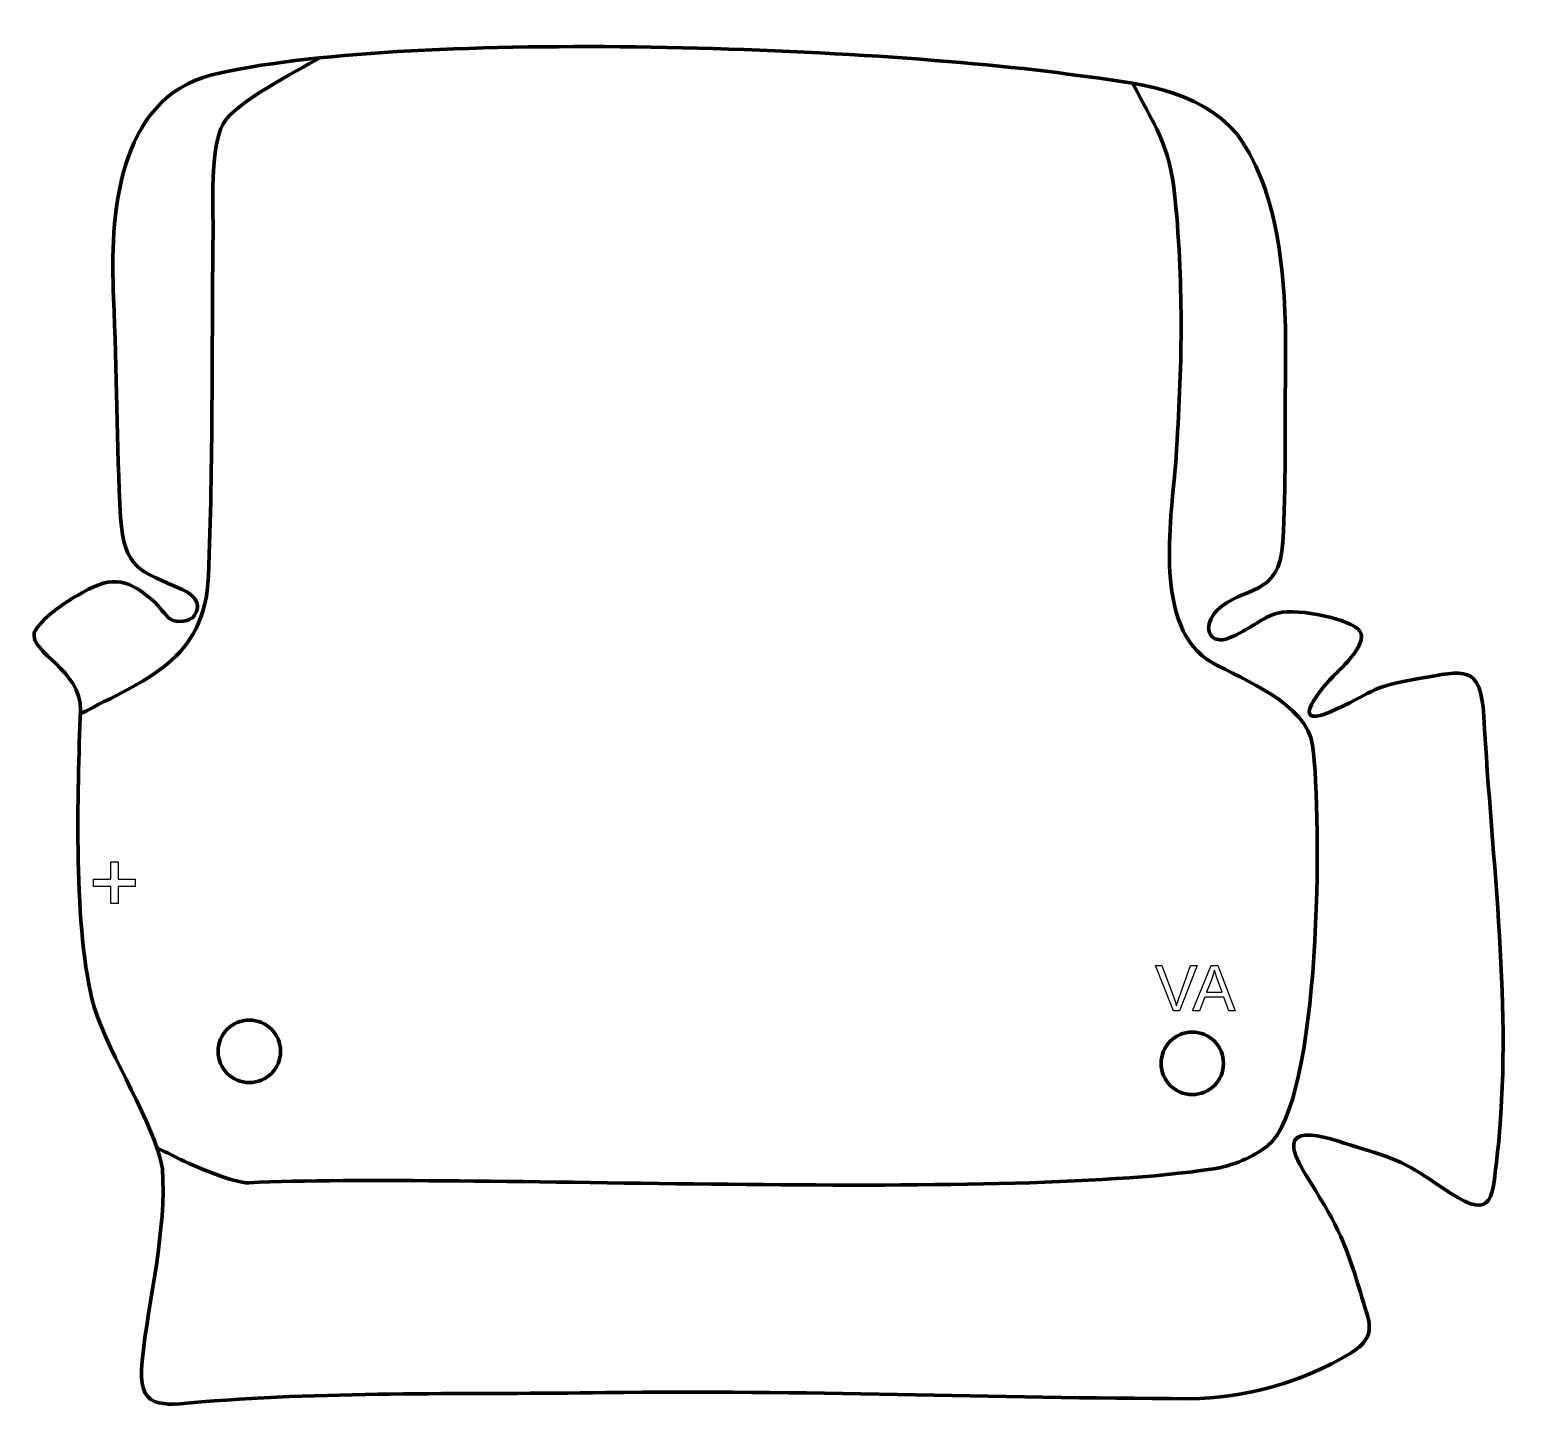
# Model space of a CAD drawing. Header units: millimetres. Extents: x 979 to 1573, y 90 to 643.
import ezdxf

# ---------------------------------------------------------------- set-up
doc = ezdxf.new("R2010")
doc.units = ezdxf.units.MM
doc.header["$MEASUREMENT"] = 0
doc.layers.add('layer 2', color=7, linetype='Continuous')
doc.layers.add('layer 3', color=7, linetype='Continuous')

msp = doc.modelspace()

# ---------------------------------------------------------------- linework, layer by layer
at = {"layer": 'layer 2', "color": 142, "lineweight": 200}
for centre in [(1066.5706, 233.6483), (1443.9994, 228.82)]:
    msp.add_ellipse(centre, major_axis=(0, 12.5), ratio=1, dxfattribs=at)
at = {"layer": 'layer 2', "color": 142, "lineweight": 158}
for points, knots in [([(1094.7667, 631.3844), (1085.5706, 626.0547), (1060.3844, 613.4017), (1055.9278, 604.7584), (1055.9278, 604.7584), (1050.8708, 594.951), (1052.1309, 572.0758), (1052.0552, 560.5842), (1052.0552, 560.5842), (1051.5225, 515.1997), (1052.0303, 469.3039), (1050.2227, 424.047), (1050.2227, 424.047), (1048.8589, 389.9), (1024.7749, 382.4995), (998.9133, 368.7001)], [0, 0, 0, 0, 0.2, 0.2, 0.2, 0.2, 0.4, 0.4, 0.4, 0.4, 0.6, 0.6, 0.6, 0.6, 1, 1, 1, 1]), ([(1420.1047, 621.2262), (1430.8512, 600.9688), (1435.3901, 595.1529), (1437.4863, 571.494), (1437.4863, 571.494), (1440.6734, 534.4741), (1439.7943, 504.8573), (1437.2608, 467.979), (1437.2608, 467.979), (1435.3654, 445.684), (1428.4997, 402.7778), (1451.6902, 389.4351), (1451.6902, 389.4351), (1464.9366, 382.1189), (1489.5757, 373.0019), (1492.1725, 356.1689), (1492.1725, 356.1689), (1496.0279, 327.2066), (1495.7034, 212.8688), (1474.0068, 195.6875), (1474.0068, 195.6875), (1468.0904, 191.2325), (1460.3827, 187.7858), (1451.6156, 186.4805), (1451.6156, 186.4805), (1364.2701, 173.476), (1152.1898, 185.0891), (1066.3773, 181.0256), (1066.3773, 181.0256), (1060.509, 180.7478), (1043.2285, 188.1933), (1037.9639, 190.8565), (1037.9639, 190.8565), (1035.1813, 192.2642), (1032.3776, 193.6303), (1029.5848, 195.0178)], [0, 0, 0, 0, 0.1, 0.1, 0.1, 0.1, 0.2, 0.2, 0.2, 0.2, 0.3, 0.3, 0.3, 0.3, 0.4, 0.4, 0.4, 0.4, 0.5, 0.5, 0.5, 0.5, 0.6, 0.6, 0.6, 0.6, 0.7, 0.7, 0.7, 0.7, 0.8, 0.8, 0.8, 0.8, 1, 1, 1, 1])]:
    msp.add_open_spline(points, degree=3, knots=knots, dxfattribs=at)
at = {"layer": 'layer 2', "color": 142}
for points, knots in [([(1014.0585, 292.7736), (1014.0585, 292.7736), (1014.0585, 299.6881), (1014.0585, 299.6881), (1014.0585, 299.6881), (1014.0585, 299.6881), (1020.9376, 299.6881), (1020.9376, 299.6881), (1020.9376, 299.6881), (1020.9376, 299.6881), (1020.9376, 302.5809), (1020.9376, 302.5809), (1020.9376, 302.5809), (1020.9376, 302.5809), (1014.0585, 302.5809), (1014.0585, 302.5809), (1014.0585, 302.5809), (1014.0585, 302.5809), (1014.0585, 309.46), (1014.0585, 309.46), (1014.0585, 309.46), (1014.0585, 309.46), (1011.1304, 309.46), (1011.1304, 309.46), (1011.1304, 309.46), (1011.1304, 309.46), (1011.1304, 302.5809), (1011.1304, 302.5809), (1011.1304, 302.5809), (1011.1304, 302.5809), (1004.2512, 302.5809), (1004.2512, 302.5809), (1004.2512, 302.5809), (1004.2512, 302.5809), (1004.2512, 299.6881), (1004.2512, 299.6881), (1004.2512, 299.6881), (1004.2512, 299.6881), (1011.1304, 299.6881), (1011.1304, 299.6881), (1011.1304, 299.6881), (1011.1304, 299.6881), (1011.1304, 292.7736), (1011.1304, 292.7736), (1011.1304, 292.7736), (1011.1304, 292.7736), (1014.0585, 292.7736), (1014.0585, 292.7736)], [0, 0, 0, 0, 0.07692308, 0.07692308, 0.07692308, 0.07692308, 0.15384615, 0.15384615, 0.15384615, 0.15384615, 0.23076923, 0.23076923, 0.23076923, 0.23076923, 0.30769231, 0.30769231, 0.30769231, 0.30769231, 0.38461538, 0.38461538, 0.38461538, 0.38461538, 0.46153846, 0.46153846, 0.46153846, 0.46153846, 0.53846154, 0.53846154, 0.53846154, 0.53846154, 0.61538462, 0.61538462, 0.61538462, 0.61538462, 0.69230769, 0.69230769, 0.69230769, 0.69230769, 0.76923077, 0.76923077, 0.76923077, 0.76923077, 0.84615385, 0.84615385, 0.84615385, 0.84615385, 1, 1, 1, 1]), ([(1438.9355, 249.8236), (1438.9355, 249.8236), (1445.9628, 268.01), (1445.9628, 268.01), (1445.9628, 268.01), (1445.9628, 268.01), (1443.3551, 268.01), (1443.3551, 268.01), (1443.3551, 268.01), (1443.3551, 268.01), (1438.6307, 254.7935), (1438.6307, 254.7935), (1438.6307, 254.7935), (1438.2539, 253.7352), (1437.9322, 252.7446), (1437.6782, 251.8175), (1437.6782, 251.8175), (1437.3988, 252.8123), (1437.0728, 253.8029), (1436.7003, 254.7935), (1436.7003, 254.7935), (1436.7003, 254.7935), (1431.7981, 268.01), (1431.7981, 268.01), (1431.7981, 268.01), (1431.7981, 268.01), (1429.3428, 268.01), (1429.3428, 268.01), (1429.3428, 268.01), (1429.3428, 268.01), (1436.4336, 249.8236), (1436.4336, 249.8236), (1436.4336, 249.8236), (1436.4336, 249.8236), (1438.9355, 249.8236), (1438.9355, 249.8236)], [0, 0, 0, 0, 0.1, 0.1, 0.1, 0.1, 0.2, 0.2, 0.2, 0.2, 0.3, 0.3, 0.3, 0.3, 0.4, 0.4, 0.4, 0.4, 0.5, 0.5, 0.5, 0.5, 0.6, 0.6, 0.6, 0.6, 0.7, 0.7, 0.7, 0.7, 0.8, 0.8, 0.8, 0.8, 1, 1, 1, 1]), ([(1461.169, 249.8236), (1461.169, 249.8236), (1454.1925, 268.01), (1454.1925, 268.01), (1454.1925, 268.01), (1454.1925, 268.01), (1451.5466, 268.01), (1451.5466, 268.01), (1451.5466, 268.01), (1451.5466, 268.01), (1444.1425, 249.8236), (1444.1425, 249.8236), (1444.1425, 249.8236), (1444.1425, 249.8236), (1446.8815, 249.8236), (1446.8815, 249.8236), (1446.8815, 249.8236), (1446.8815, 249.8236), (1448.9855, 255.3354), (1448.9855, 255.3354), (1448.9855, 255.3354), (1448.9855, 255.3354), (1456.6436, 255.3354), (1456.6436, 255.3354), (1456.6436, 255.3354), (1456.6436, 255.3354), (1458.6163, 249.8236), (1458.6163, 249.8236), (1458.6163, 249.8236), (1458.6163, 249.8236), (1461.169, 249.8236), (1461.169, 249.8236)], [0, 0, 0, 0, 0.11111111, 0.11111111, 0.11111111, 0.11111111, 0.22222222, 0.22222222, 0.22222222, 0.22222222, 0.33333333, 0.33333333, 0.33333333, 0.33333333, 0.44444444, 0.44444444, 0.44444444, 0.44444444, 0.55555556, 0.55555556, 0.55555556, 0.55555556, 0.66666667, 0.66666667, 0.66666667, 0.66666667, 0.77777778, 0.77777778, 0.77777778, 0.77777778, 1, 1, 1, 1]), ([(1455.9366, 257.2912), (1455.9366, 257.2912), (1449.739, 257.2912), (1449.739, 257.2912), (1449.739, 257.2912), (1449.739, 257.2912), (1451.6355, 262.3331), (1451.6355, 262.3331), (1451.6355, 262.3331), (1452.207, 263.8656), (1452.6388, 265.1313), (1452.9394, 266.1304), (1452.9394, 266.1304), (1453.1892, 264.9451), (1453.5236, 263.7809), (1453.9427, 262.6294), (1453.9427, 262.6294), (1453.9427, 262.6294), (1455.9366, 257.2912), (1455.9366, 257.2912)], [0, 0, 0, 0, 0.16666667, 0.16666667, 0.16666667, 0.16666667, 0.33333333, 0.33333333, 0.33333333, 0.33333333, 0.5, 0.5, 0.5, 0.5, 0.66666667, 0.66666667, 0.66666667, 0.66666667, 1, 1, 1, 1])]:
    msp.add_open_spline(points, degree=3, knots=knots, dxfattribs=at)
at = {"layer": 'layer 3', "color": 242, "lineweight": 158}
msp.add_open_spline([(1481.3352, 505.5656), (1481.6277, 535.6213), (1480.6934, 575.7648), (1461.9106, 600.7888), (1461.9106, 600.7888), (1445.8993, 619.554), (1421.2043, 621.1583), (1398.2421, 624.3534), (1398.2421, 624.3534), (1311.8866, 636.3692), (1128.0577, 642.6694), (1051.5368, 624.5981), (1051.5368, 624.5981), (1013.3845, 614.7603), (1010.7228, 567.6153), (1012.2317, 535.4015), (1012.2317, 535.4015), (1013.5199, 506.1057), (1013.4714, 476.5743), (1015.0381, 447.3656), (1015.0381, 447.3656), (1016.44, 426.7738), (1022.7062, 426.0615), (1039.6707, 418.5284), (1039.6707, 418.5284), (1044.0974, 416.5627), (1047.9508, 412.9054), (1044.5282, 407.9893), (1044.5282, 407.9893), (1042.9618, 405.7393), (1037.5374, 405.0585), (1035.0257, 406.7038), (1035.0257, 406.7038), (1032.6219, 408.2783), (1030.5945, 411.8356), (1027.8443, 414.2191), (1027.8443, 414.2191), (1016.7127, 423.8668), (1010.5487, 423.7628), (997.7423, 416.1914), (997.7423, 416.1914), (992.3837, 413.0233), (983.2756, 407.0557), (980.4957, 401.3726), (980.4957, 401.3726), (978.6521, 393.0755), (999.4122, 386.3435), (998.9696, 370.2911), (998.9696, 370.2911), (997.8143, 337.7057), (995.947, 281.8633), (1004.4732, 251.3559), (1004.4732, 251.3559), (1010.9171, 230.8765), (1028.5517, 205.1894), (1031.764, 186.7103), (1031.764, 186.7103), (1033.5598, 162.2142), (1026.2657, 134.2216), (1023.6269, 109.6762), (1023.6269, 109.6762), (1021.5028, 89.9184), (1031.1308, 91.7669), (1047.4746, 93.292), (1047.4746, 93.292), (1100.5705, 97.6355), (1155.779, 96.1862), (1209.2132, 97.0126), (1209.2132, 97.0126), (1287.1618, 98.0355), (1364.7104, 94.8236), (1442.5419, 94.5887), (1442.5419, 94.5887), (1465.496, 94.9127), (1487.5222, 100.726), (1507.2084, 112.7379), (1507.2084, 112.7379), (1518.967, 119.9127), (1514.5346, 125.6418), (1511.2787, 137.2062), (1511.2787, 137.2062), (1504.4738, 159.9731), (1501.5593, 164.7052), (1489.2096, 184.6032), (1489.2096, 184.6032), (1474.8888, 207.6772), (1497.0578, 199.2684), (1510.0356, 195.3221), (1510.0356, 195.3221), (1529.6854, 189.2866), (1530.3813, 188.1114), (1547.1389, 177.0352), (1547.1389, 177.0352), (1565.105, 165.1602), (1564.0341, 176.1074), (1566.0975, 192.1443), (1566.0975, 192.1443), (1572.51, 250.2435), (1563.8142, 309.6517), (1560.713, 367.7802), (1560.713, 367.7802), (1559.2917, 388.7823), (1553.1424, 386.0366), (1534.6936, 382.8641), (1534.6936, 382.8641), (1515.4355, 379.4877), (1518.1552, 378.3611), (1501.6467, 370.5931), (1501.6467, 370.5931), (1482.1551, 361.4213), (1493.5857, 376.8474), (1500.2594, 383.6358), (1500.2594, 383.6358), (1503.4544, 386.8858), (1516.0404, 398.156), (1510.2306, 402.8498), (1510.2306, 402.8498), (1504.4225, 407.5424), (1484.047, 411.4267), (1476.6994, 408.6831), (1476.6994, 408.6831), (1470.2431, 406.2723), (1461.1926, 398.4841), (1455.0323, 398.3248), (1455.0323, 398.3248), (1448.8655, 398.9117), (1449.643, 406.0478), (1453.8569, 410.141), (1453.8569, 410.141), (1464.539, 420.5173), (1478.8078, 414.8535), (1480.2612, 437.6501), (1480.2612, 437.6501), (1481.6597, 459.5874), (1480.9067, 483.374), (1481.3352, 505.5656)], degree=3, knots=[0, 0, 0, 0, 0.02857143, 0.02857143, 0.02857143, 0.02857143, 0.05714286, 0.05714286, 0.05714286, 0.05714286, 0.08571429, 0.08571429, 0.08571429, 0.08571429, 0.11428571, 0.11428571, 0.11428571, 0.11428571, 0.14285714, 0.14285714, 0.14285714, 0.14285714, 0.17142857, 0.17142857, 0.17142857, 0.17142857, 0.2, 0.2, 0.2, 0.2, 0.22857143, 0.22857143, 0.22857143, 0.22857143, 0.25714286, 0.25714286, 0.25714286, 0.25714286, 0.28571429, 0.28571429, 0.28571429, 0.28571429, 0.31428571, 0.31428571, 0.31428571, 0.31428571, 0.34285714, 0.34285714, 0.34285714, 0.34285714, 0.37142857, 0.37142857, 0.37142857, 0.37142857, 0.4, 0.4, 0.4, 0.4, 0.42857143, 0.42857143, 0.42857143, 0.42857143, 0.45714286, 0.45714286, 0.45714286, 0.45714286, 0.48571429, 0.48571429, 0.48571429, 0.48571429, 0.51428571, 0.51428571, 0.51428571, 0.51428571, 0.54285714, 0.54285714, 0.54285714, 0.54285714, 0.57142857, 0.57142857, 0.57142857, 0.57142857, 0.6, 0.6, 0.6, 0.6, 0.62857143, 0.62857143, 0.62857143, 0.62857143, 0.65714286, 0.65714286, 0.65714286, 0.65714286, 0.68571429, 0.68571429, 0.68571429, 0.68571429, 0.71428571, 0.71428571, 0.71428571, 0.71428571, 0.74285714, 0.74285714, 0.74285714, 0.74285714, 0.77142857, 0.77142857, 0.77142857, 0.77142857, 0.8, 0.8, 0.8, 0.8, 0.82857143, 0.82857143, 0.82857143, 0.82857143, 0.85714286, 0.85714286, 0.85714286, 0.85714286, 0.88571429, 0.88571429, 0.88571429, 0.88571429, 0.91428571, 0.91428571, 0.91428571, 0.91428571, 0.94285714, 0.94285714, 0.94285714, 0.94285714, 1, 1, 1, 1], dxfattribs=at)

doc.saveas('drawing.dxf')
